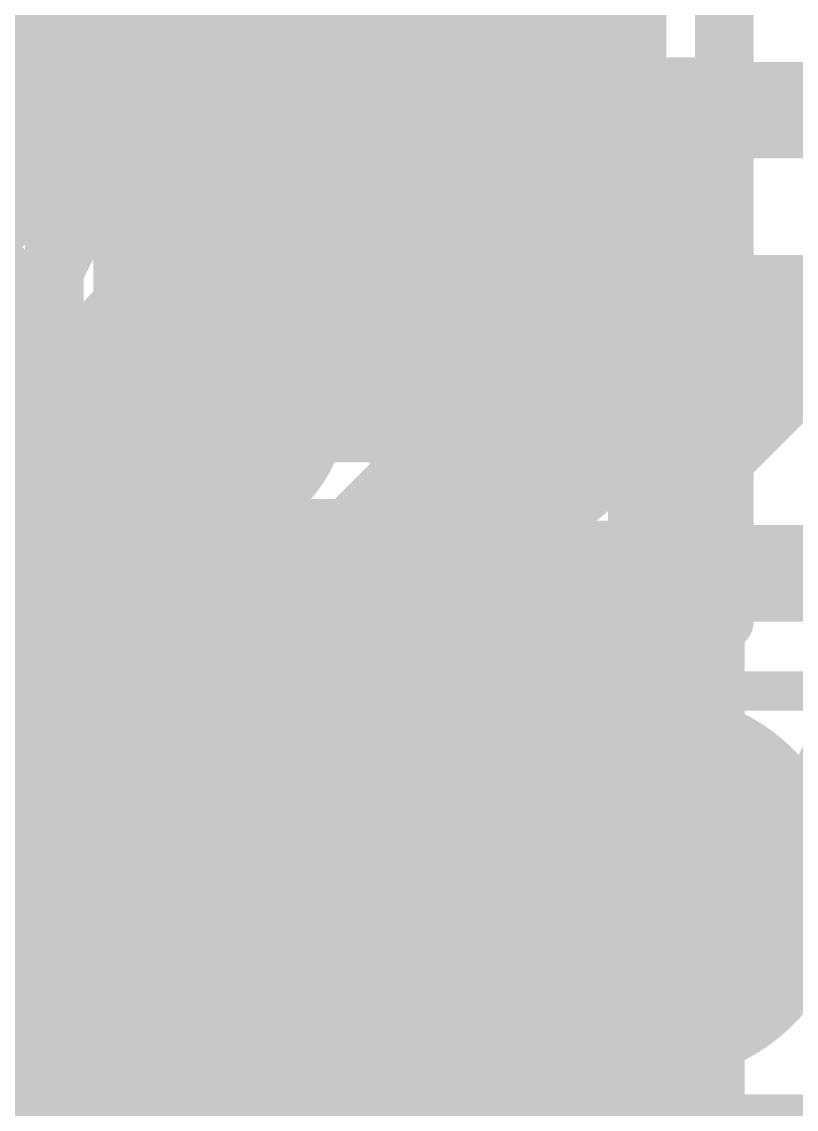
# Model space of a CAD drawing. Header units: inches. Extents: x -35 to 304, y -8 to 63.
# Drawn here: x 7.246 to 8.249, y 6.159 to 7.568 of the extents above; entities that cross this region are included whole.
import ezdxf

# ---------------------------------------------------------------- set-up
doc = ezdxf.new("R2010")
doc.units = ezdxf.units.IN
for name, color, linetype in [('Bottom Layer', 5, 'Continuous'), ('Bottom Overlay', 54, 'Continuous'), ('Bottom Paste', 16, 'Continuous'), ('Bottom Solder', 6, 'Continuous'), ('Drill Drawing', 1, 'Continuous'), ('Layer 2', 16, 'Continuous'), ('Layer 3', 76, 'Continuous'), ('Top Layer', 1, 'Continuous'), ('Top Overlay', 2, 'Continuous'), ('Top Paste', 8, 'Continuous'), ('Top Solder', 216, 'Continuous'), ('Via Holes', 16, 'Continuous')]:
    doc.layers.add(name, color=color, linetype=linetype)

# ---------------------------------------------------------------- blocks, each defined once
blk = doc.blocks.new('EYSHSNZWZ_12')
at = {"layer": 'Top Layer'}
for points in [[(-4.07499947, 0.1499997), (-3.52500057, 0.1499997), (-3.52500057, -0.1499997), (-4.07499947, -0.1499997)], [(-4.07499947, -0.4499991), (-3.52500057, -0.4499991), (-3.52500057, -0.7499985), (-4.07499947, -0.7499985)]]:
    blk.add_hatch(color=1, dxfattribs=at).paths.add_polyline_path(points)
at = {"layer": 'Top Paste'}
for points in [[(-4.07499947, 0.1499997), (-3.52500057, 0.1499997), (-3.52500057, -0.1499997), (-4.07499947, -0.1499997)], [(-4.01999704, -0.15017496), (-3.57999792, -0.15017496), (-3.57999792, 0.14982444), (-4.01999704, 0.14982444)], [(-4.07499947, -0.4499991), (-3.52500057, -0.4499991), (-3.52500057, -0.7499985), (-4.07499947, -0.7499985)], [(-4.01999704, -0.75000358), (-3.57999792, -0.75000358), (-3.57999792, -0.4500041799999999), (-4.01999704, -0.4500041799999999)]]:
    blk.add_hatch(color=8, dxfattribs=at).paths.add_polyline_path(points)
at = {"layer": 'Top Solder'}
for points in [[(-4.176599469999999, 0.2515997), (-3.42340057, 0.2515997), (-3.42340057, -0.2515997), (-4.176599469999999, -0.2515997)], [(-4.176599469999999, -0.3483991), (-3.42340057, -0.3483991), (-3.42340057, -0.8515985), (-4.176599469999999, -0.8515985)], [(-4.176599469999999, -1.02340156), (-3.42340057, -1.02340156), (-3.42340057, -1.52660096), (-4.176599469999999, -1.52660096)]]:
    blk.add_hatch(color=216, dxfattribs=at).paths.add_polyline_path(points)
at = {"layer": 'Top Overlay'}
blk.add_lwpolyline([(-4.318000000000001, -1.6764, 0.0762, 0.0762, 0), (-4.318000000000001, 1.6764, 0.0762, 0.0762, 0)], format="xyseb", dxfattribs=at)
blk = doc.blocks.new('WLP_6_0_83_1_24__B_16')
at = {"layer": 'Bottom Layer'}
h = blk.add_hatch(color=5, dxfattribs=at)
edge = h.paths.add_edge_path()
edge.add_arc((0, 0.1999996), 0.13999972, 0, 360)
h = blk.add_hatch(color=5, dxfattribs=at)
edge = h.paths.add_edge_path()
edge.add_arc((0.3999992, 0.1999996), 0.13999972, 0, 360)
h = blk.add_hatch(color=5, dxfattribs=at)
edge = h.paths.add_edge_path()
edge.add_arc((0, -0.1999996), 0.13999972, 0, 360)
h = blk.add_hatch(color=5, dxfattribs=at)
edge = h.paths.add_edge_path()
edge.add_arc((0.3999992, -0.1999996), 0.13999972, 0, 360)
at = {"layer": 'Bottom Paste'}
h = blk.add_hatch(color=16, dxfattribs=at)
edge = h.paths.add_edge_path()
edge.add_arc((0, 0.1999996), 0.13999972, 0, 360)
h = blk.add_hatch(color=16, dxfattribs=at)
edge = h.paths.add_edge_path()
edge.add_arc((0.3999992, 0.1999996), 0.13999972, 0, 360)
h = blk.add_hatch(color=16, dxfattribs=at)
edge = h.paths.add_edge_path()
edge.add_arc((0, -0.1999996), 0.13999972, 0, 360)
h = blk.add_hatch(color=16, dxfattribs=at)
edge = h.paths.add_edge_path()
edge.add_arc((0.3999992, -0.1999996), 0.13999972, 0, 360)
at = {"layer": 'Bottom Solder'}
h = blk.add_hatch(color=6, dxfattribs=at)
edge = h.paths.add_edge_path()
edge.add_arc((0, 0.1999996), 0.19500088, 0, 360)
h = blk.add_hatch(color=6, dxfattribs=at)
edge = h.paths.add_edge_path()
edge.add_arc((0.3999992, 0.1999996), 0.19500088, 0, 360)
h = blk.add_hatch(color=6, dxfattribs=at)
edge = h.paths.add_edge_path()
edge.add_arc((0, -0.1999996), 0.19500088, 0, 360)
h = blk.add_hatch(color=6, dxfattribs=at)
edge = h.paths.add_edge_path()
edge.add_arc((0.3999992, -0.1999996), 0.19500088, 0, 360)
at = {"layer": 'Bottom Overlay'}
for points in [[(0.6858, 0.4826, 0.0762, 0.0762, 0), (-0.6858, 0.4826, 0.0762, 0.0762, 0)], [(0.6858, -0.4826, 0.0762, 0.0762, 0), (0.6858, 0.4826, 0.0762, 0.0762, 0)]]:
    blk.add_lwpolyline(points, format="xyseb", dxfattribs=at)
blk.add_lwpolyline([(0.66675, 0.4826, 0.0381, 0.0381, 1), (0.70485, 0.4826, 0.0381, 0.0381, 1)], format="xyseb", close=True, dxfattribs=at)
blk.add_lwpolyline([(0.66675, 0.4826, 0.0381, 0.0381, 1), (0.70485, 0.4826, 0.0381, 0.0381, 1)], format="xyseb", close=True, dxfattribs=at)
blk = doc.blocks.new('R___0201_B_28')
at = {"layer": 'Bottom Layer'}
for points in [[(-0.40999791, 0.18499963), (-0.13999845, 0.18499963), (-0.13999845, -0.18499963), (-0.40999791, -0.18499963)], [(0.14000099, 0.18499963), (0.41000045, 0.18499963), (0.41000045, -0.18499963), (0.14000099, -0.18499963)]]:
    blk.add_hatch(color=5, dxfattribs=at).paths.add_polyline_path(points)
at = {"layer": 'Bottom Paste'}
for points in [[(-0.40999791, 0.18499963), (-0.13999845, 0.18499963), (-0.13999845, -0.18499963), (-0.40999791, -0.18499963)], [(0.14000099, 0.18499963), (0.41000045, 0.18499963), (0.41000045, -0.18499963), (0.14000099, -0.18499963)]]:
    blk.add_hatch(color=16, dxfattribs=at).paths.add_polyline_path(points)
at = {"layer": 'Bottom Solder'}
for points in [[(-0.46499907, 0.24000079), (-0.08499729, 0.24000079), (-0.08499729, -0.24000079), (-0.46499907, -0.24000079)], [(0.08499983, 0.24000079), (0.46500161, 0.24000079), (0.46500161, -0.24000079), (0.08499983, -0.24000079)]]:
    blk.add_hatch(color=6, dxfattribs=at).paths.add_polyline_path(points)
at = {"layer": 'Bottom Overlay'}
for points in [[(0.4826, 0.254, 0.0762, 0.0762, 0), (-0.4826, 0.254, 0.0762, 0.0762, 0)], [(-0.4826, -0.254, 0.0762, 0.0762, 0), (-0.4826, 0.254, 0.0762, 0.0762, 0)], [(0.4826, -0.254, 0.0762, 0.0762, 0), (0.4826, 0.254, 0.0762, 0.0762, 0)], [(0.4826, -0.254, 0.0762, 0.0762, 0), (-0.4826, -0.254, 0.0762, 0.0762, 0)]]:
    blk.add_lwpolyline(points, format="xyseb", dxfattribs=at)
for points in [[(-0.5016499999999999, 0.254, 0.0381, 0.0381, 1), (-0.46355, 0.254, 0.0381, 0.0381, 1)], [(-0.5016499999999999, 0.254, 0.0381, 0.0381, 1), (-0.46355, 0.254, 0.0381, 0.0381, 1)], [(0.46355, 0.254, 0.0381, 0.0381, 1), (0.5016499999999999, 0.254, 0.0381, 0.0381, 1)], [(0.46355, 0.254, 0.0381, 0.0381, 1), (0.5016499999999999, 0.254, 0.0381, 0.0381, 1)], [(-0.5016499999999999, -0.254, 0.0381, 0.0381, 1), (-0.46355, -0.254, 0.0381, 0.0381, 1)], [(-0.5016499999999999, -0.254, 0.0381, 0.0381, 1), (-0.46355, -0.254, 0.0381, 0.0381, 1)], [(0.46355, -0.254, 0.0381, 0.0381, 1), (0.5016499999999999, -0.254, 0.0381, 0.0381, 1)], [(0.46355, -0.254, 0.0381, 0.0381, 1), (0.5016499999999999, -0.254, 0.0381, 0.0381, 1)]]:
    blk.add_lwpolyline(points, format="xyseb", close=True, dxfattribs=at)

msp = doc.modelspace()

# ---------------------------------------------------------------- hatches: boundary and pattern name
at = {"layer": 'Bottom Layer'}
for points in [[(5.670069939999999, 5.1484149), (7.5716765, 5.1484149), (7.5716765, 6.8123943), (5.670069939999999, 6.8123943)], [(6.02813882, 6.06820224), (7.260978619999999, 6.06820224), (7.260978619999999, 6.81239176), (6.02813882, 6.81239176)]]:
    msp.add_hatch(color=5, dxfattribs=at).paths.add_polyline_path(points)
h = msp.add_hatch(color=5, dxfattribs=at)
edge = h.paths.add_edge_path()
edge.add_arc((8.06805854, 6.44719818), 0.1499997, 0, 360)
at = {"layer": 'Bottom Solder'}
h = msp.add_hatch(color=6, dxfattribs=at)
edge = h.paths.add_edge_path()
edge.add_arc((7.0783069, 7.463104199999999), 0.2515997, 0, 360)
h = msp.add_hatch(color=6, dxfattribs=at)
edge = h.paths.add_edge_path()
edge.add_arc((7.0916927, 6.500263859999999), 0.2515997, 0, 360)
h = msp.add_hatch(color=6, dxfattribs=at)
edge = h.paths.add_edge_path()
edge.add_arc((8.06805854, 6.44719818), 0.2515997, 0, 360)
at = {"layer": 'Layer 2'}
h = msp.add_hatch(color=16, dxfattribs=at)
edge = h.paths.add_edge_path()
edge.add_arc((7.556469519999999, 7.44821218), 0.1499997, 0, 360)
h = msp.add_hatch(color=16, dxfattribs=at)
edge = h.paths.add_edge_path()
edge.add_arc((7.53106952, 6.670413379999999), 0.1499997, 0, 360)
h = msp.add_hatch(color=16, dxfattribs=at)
edge = h.paths.add_edge_path()
edge.add_arc((8.06805854, 6.44719818), 0.1499997, 0, 360)
h = msp.add_hatch(color=16, dxfattribs=at)
edge = h.paths.add_edge_path()
edge.add_arc((7.629057639999999, 6.24620544), 0.1499997, 0, 360)
at = {"layer": 'Layer 3'}
h = msp.add_hatch(color=76, dxfattribs=at)
edge = h.paths.add_edge_path()
edge.add_arc((8.06805854, 6.44719818), 0.1499997, 0, 360)
at = {"layer": 'Top Layer'}
for points in [[(7.33881946, 7.12041248), (8.08106842, 7.12041248), (8.08106842, 7.59671836), (7.33881946, 7.59671836)], [(7.131418299999999, 6.52041368), (7.531066979999999, 6.52041368), (7.531066979999999, 6.820413079999999), (7.131418299999999, 6.820413079999999)], [(7.13151482, 6.19540798), (7.290493419999999, 6.19540798), (7.290493419999999, 6.69643822), (7.13151482, 6.69643822)], [(7.456665299999999, 5.84541122), (8.08106842, 5.84541122), (8.08106842, 6.409555379999999), (7.456665299999999, 6.409555379999999)]]:
    msp.add_hatch(color=1, dxfattribs=at).paths.add_polyline_path(points)
h = msp.add_hatch(color=1, dxfattribs=at)
edge = h.paths.add_edge_path()
edge.add_arc((7.556469519999999, 7.44821218), 0.1499997, 0, 360)
h = msp.add_hatch(color=1, dxfattribs=at)
edge = h.paths.add_edge_path()
edge.add_arc((7.53106952, 6.670413379999999), 0.1499997, 0, 360)
h = msp.add_hatch(color=1, dxfattribs=at)
edge = h.paths.add_edge_path()
edge.add_arc((7.629057639999999, 6.24620544), 0.1499997, 0, 360)
at = {"layer": 'Top Solder'}
h = msp.add_hatch(color=216, dxfattribs=at)
edge = h.paths.add_edge_path()
edge.add_arc((7.556469519999999, 7.44821218), 0.2515997, 0, 360)
h = msp.add_hatch(color=216, dxfattribs=at)
edge = h.paths.add_edge_path()
edge.add_arc((7.0916927, 7.0778497), 0.2515997, 0, 360)
h = msp.add_hatch(color=216, dxfattribs=at)
edge = h.paths.add_edge_path()
edge.add_arc((7.53106952, 6.670413379999999), 0.2515997, 0, 360)
h = msp.add_hatch(color=216, dxfattribs=at)
edge = h.paths.add_edge_path()
edge.add_arc((7.629057639999999, 6.24620544), 0.2515997, 0, 360)
at = {"layer": 'Via Holes'}
h = msp.add_hatch(color=7, dxfattribs=at)
edge = h.paths.add_edge_path()
edge.add_arc((7.556469519999999, 7.44821218), 0.07499858, 0, 360)
h = msp.add_hatch(color=7, dxfattribs=at)
edge = h.paths.add_edge_path()
edge.add_arc((7.53106952, 6.670413379999999), 0.07499858, 0, 360)
h = msp.add_hatch(color=7, dxfattribs=at)
edge = h.paths.add_edge_path()
edge.add_arc((8.06805854, 6.44719818), 0.07499858, 0, 360)
h = msp.add_hatch(color=7, dxfattribs=at)
edge = h.paths.add_edge_path()
edge.add_arc((7.629057639999999, 6.24620544), 0.07499858, 0, 360)

# ---------------------------------------------------------------- linework, layer by layer
at = {"layer": 'Bottom Layer'}
for points in [[(7.09245724, 7.477254539999999, 0.1499997, 0.1499997, 0), (7.47291368, 7.477254539999999, 0.1499997, 0.1499997, 0)], [(7.47291368, 7.477254539999999, 0.1499997, 0.1499997, 0), (7.473678219999999, 7.47801908, 0.1499997, 0.1499997, 0)], [(4.06801574, 7.07456294, 0.254, 0.254, 0), (7.47022128, 7.07456294, 0.254, 0.254, 0)], [(7.87367742, 6.456578399999999, 0.1778, 0.1778, 0), (7.87367742, 7.07801988, 0.1778, 0.1778, 0)], [(7.924477420000001, 7.07801988, 0.08999982, 0.08999982, 0), (7.95676082, 7.07801988, 0.08999982, 0.08999982, 0)], [(7.87367742, 6.456578399999999, 0.08999982, 0.08999982, 0), (7.883057639999999, 6.44719818, 0.08999982, 0.08999982, 0)], [(7.883057639999999, 6.44719818, 0.08999982, 0.08999982, 0), (8.06805854, 6.44719818, 0.08999982, 0.08999982, 0)]]:
    msp.add_lwpolyline(points, format="xyseb", dxfattribs=at)
for points in [[(7.43541312, 7.477254539999999, 0.07499858, 0.07499858, 1), (7.510414239999999, 7.477254539999999, 0.07499858, 0.07499858, 1)], [(7.43541312, 7.477254539999999, 0.07499858, 0.07499858, 1), (7.510414239999999, 7.477254539999999, 0.07499858, 0.07499858, 1)], [(7.436177659999999, 7.47801908, 0.07499858, 0.07499858, 1), (7.51117878, 7.47801908, 0.07499858, 0.07499858, 1)], [(7.40672128, 7.07456294, 0.127, 0.127, 1), (7.53372128, 7.07456294, 0.127, 0.127, 1)], [(7.82922742, 7.07801988, 0.08889999999999999, 0.08889999999999999, 1), (7.918127419999999, 7.07801988, 0.08889999999999999, 0.08889999999999999, 1)], [(7.901978099999999, 7.07801988, 0.04499863999999999, 0.04499863999999999, 1), (7.94697674, 7.07801988, 0.04499863999999999, 0.04499863999999999, 1)], [(7.9342615, 7.07801988, 0.04499863999999999, 0.04499863999999999, 1), (7.979260139999999, 7.07801988, 0.04499863999999999, 0.04499863999999999, 1)], [(7.82922742, 6.456578399999999, 0.08889999999999999, 0.08889999999999999, 1), (7.918127419999999, 6.456578399999999, 0.08889999999999999, 0.08889999999999999, 1)], [(7.851178099999998, 6.456578399999999, 0.04499863999999999, 0.04499863999999999, 1), (7.89617674, 6.456578399999999, 0.04499863999999999, 0.04499863999999999, 1)], [(7.860558319999999, 6.44719818, 0.04499863999999999, 0.04499863999999999, 1), (7.905556959999999, 6.44719818, 0.04499863999999999, 0.04499863999999999, 1)], [(7.860558319999999, 6.44719818, 0.04499863999999999, 0.04499863999999999, 1), (7.905556959999999, 6.44719818, 0.04499863999999999, 0.04499863999999999, 1)], [(8.04555922, 6.44719818, 0.04499863999999999, 0.04499863999999999, 1), (8.090557859999999, 6.44719818, 0.04499863999999999, 0.04499863999999999, 1)]]:
    msp.add_lwpolyline(points, format="xyseb", close=True, dxfattribs=at)
at = {"layer": 'Drill Drawing'}
for points in [[(7.0783069, 7.2091042, 0.0508, 0.0508, 0), (7.3323069, 7.7171042, 0.0508, 0.0508, 0)], [(7.30246952, 7.70221218, 0.0508, 0.0508, 0), (7.556469519999999, 7.19421218, 0.0508, 0.0508, 0)], [(7.556469519999999, 7.19421218, 0.0508, 0.0508, 0), (7.81046952, 7.70221218, 0.0508, 0.0508, 0)], [(6.8376927, 7.3318497, 0.0508, 0.0508, 0), (7.3456927, 7.3318497, 0.0508, 0.0508, 0)], [(7.0916927, 6.823849699999999, 0.0508, 0.0508, 0), (7.3456927, 7.3318497, 0.0508, 0.0508, 0)], [(8.26515238, 7.107516899999999, 0.0508, 0.0508, 0), (8.773152379999999, 7.107516899999999, 0.0508, 0.0508, 0)], [(8.26515238, 7.107516899999999, 0.0508, 0.0508, 0), (8.51915238, 6.599516899999999, 0.0508, 0.0508, 0)], [(7.27706952, 6.924413379999999, 0.0508, 0.0508, 0), (7.78506952, 6.924413379999999, 0.0508, 0.0508, 0)], [(7.27706952, 6.924413379999999, 0.0508, 0.0508, 0), (7.53106952, 6.416413380000001, 0.0508, 0.0508, 0)], [(7.53106952, 6.416413380000001, 0.0508, 0.0508, 0), (7.78506952, 6.924413379999999, 0.0508, 0.0508, 0)], [(6.8376927, 6.754263859999999, 0.0508, 0.0508, 0), (7.3456927, 6.754263859999999, 0.0508, 0.0508, 0)], [(7.0916927, 6.246263859999999, 0.0508, 0.0508, 0), (7.3456927, 6.754263859999999, 0.0508, 0.0508, 0)], [(7.81405854, 6.70119818, 0.0508, 0.0508, 0), (8.322058539999999, 6.70119818, 0.0508, 0.0508, 0)], [(7.81405854, 6.70119818, 0.0508, 0.0508, 0), (8.06805854, 6.19319818, 0.0508, 0.0508, 0)], [(8.06805854, 6.19319818, 0.0508, 0.0508, 0), (8.322058539999999, 6.70119818, 0.0508, 0.0508, 0)], [(7.375057640000001, 6.50020544, 0.0508, 0.0508, 0), (7.883057639999999, 6.50020544, 0.0508, 0.0508, 0)], [(7.375057640000001, 6.50020544, 0.0508, 0.0508, 0), (7.629057639999999, 5.992205439999999, 0.0508, 0.0508, 0)], [(7.629057639999999, 5.992205439999999, 0.0508, 0.0508, 0), (7.883057639999999, 6.50020544, 0.0508, 0.0508, 0)], [(7.79394174, 6.15312714, 0.0508, 0.0508, 0), (8.301941739999998, 6.15312714, 0.0508, 0.0508, 0)], [(7.79394174, 6.15312714, 0.0508, 0.0508, 0), (8.04794174, 5.64512714, 0.0508, 0.0508, 0)]]:
    msp.add_lwpolyline(points, format="xyseb", dxfattribs=at)
for points in [[(7.3329927, 7.3318497, 0.0254, 0.0254, 1), (7.3583927, 7.3318497, 0.0254, 0.0254, 1)], [(7.3329927, 7.3318497, 0.0254, 0.0254, 1), (7.3583927, 7.3318497, 0.0254, 0.0254, 1)], [(7.54376952, 7.19421218, 0.0254, 0.0254, 1), (7.56916952, 7.19421218, 0.0254, 0.0254, 1)], [(7.54376952, 7.19421218, 0.0254, 0.0254, 1), (7.56916952, 7.19421218, 0.0254, 0.0254, 1)], [(8.25245238, 7.107516899999999, 0.0254, 0.0254, 1), (8.27785238, 7.107516899999999, 0.0254, 0.0254, 1)], [(8.25245238, 7.107516899999999, 0.0254, 0.0254, 1), (8.27785238, 7.107516899999999, 0.0254, 0.0254, 1)], [(7.26436952, 6.924413379999999, 0.0254, 0.0254, 1), (7.289769519999999, 6.924413379999999, 0.0254, 0.0254, 1)], [(7.26436952, 6.924413379999999, 0.0254, 0.0254, 1), (7.289769519999999, 6.924413379999999, 0.0254, 0.0254, 1)], [(7.77236952, 6.924413379999999, 0.0254, 0.0254, 1), (7.79776952, 6.924413379999999, 0.0254, 0.0254, 1)], [(7.77236952, 6.924413379999999, 0.0254, 0.0254, 1), (7.79776952, 6.924413379999999, 0.0254, 0.0254, 1)], [(7.3329927, 6.754263859999999, 0.0254, 0.0254, 1), (7.3583927, 6.754263859999999, 0.0254, 0.0254, 1)], [(7.3329927, 6.754263859999999, 0.0254, 0.0254, 1), (7.3583927, 6.754263859999999, 0.0254, 0.0254, 1)], [(7.80135854, 6.70119818, 0.0254, 0.0254, 1), (7.826758539999999, 6.70119818, 0.0254, 0.0254, 1)], [(7.80135854, 6.70119818, 0.0254, 0.0254, 1), (7.826758539999999, 6.70119818, 0.0254, 0.0254, 1)], [(7.36235764, 6.50020544, 0.0254, 0.0254, 1), (7.38775764, 6.50020544, 0.0254, 0.0254, 1)], [(7.36235764, 6.50020544, 0.0254, 0.0254, 1), (7.38775764, 6.50020544, 0.0254, 0.0254, 1)], [(7.870357639999999, 6.50020544, 0.0254, 0.0254, 1), (7.895757639999999, 6.50020544, 0.0254, 0.0254, 1)], [(7.870357639999999, 6.50020544, 0.0254, 0.0254, 1), (7.895757639999999, 6.50020544, 0.0254, 0.0254, 1)], [(7.518369519999999, 6.416413380000001, 0.0254, 0.0254, 1), (7.54376952, 6.416413380000001, 0.0254, 0.0254, 1)], [(7.518369519999999, 6.416413380000001, 0.0254, 0.0254, 1), (7.54376952, 6.416413380000001, 0.0254, 0.0254, 1)], [(8.055358539999999, 6.19319818, 0.0254, 0.0254, 1), (8.08075854, 6.19319818, 0.0254, 0.0254, 1)], [(8.055358539999999, 6.19319818, 0.0254, 0.0254, 1), (8.08075854, 6.19319818, 0.0254, 0.0254, 1)], [(7.78124174, 6.15312714, 0.0254, 0.0254, 1), (7.80664174, 6.15312714, 0.0254, 0.0254, 1)], [(7.78124174, 6.15312714, 0.0254, 0.0254, 1), (7.80664174, 6.15312714, 0.0254, 0.0254, 1)]]:
    msp.add_lwpolyline(points, format="xyseb", close=True, dxfattribs=at)
at = {"layer": 'Layer 2'}
for points in [[(6.547497699999999, 8.471212419999999, 0.12500102, 0.12500102, 0), (7.52298724, 7.49572288, 0.12500102, 0.12500102, 0)], [(7.89397202, 7.25761566, 0.12500102, 0.12500102, 0), (7.89397202, 8.1867883, 0.12500102, 0.12500102, 0)], [(7.52298724, 7.430894459999999, 0.12500102, 0.12500102, 0), (7.52298724, 7.49572288, 0.12500102, 0.12500102, 0)], [(8.06805854, 6.946526619999999, 0.12500102, 0.12500102, 0), (8.5325839, 7.41105198, 0.12500102, 0.12500102, 0)], [(7.69626604, 7.05990968, 0.12500102, 0.12500102, 0), (7.89397202, 7.25761566, 0.12500102, 0.12500102, 0)], [(7.10963272, 7.05990968, 0.12500102, 0.12500102, 0), (7.69626604, 7.05990968, 0.12500102, 0.12500102, 0)], [(8.06805854, 6.44719818, 0.12500102, 0.12500102, 0), (8.06805854, 6.946526619999999, 0.12500102, 0.12500102, 0)], [(7.0916927, 6.471432319999999, 0.12500102, 0.12500102, 0), (7.32685606, 6.236268959999999, 0.12500102, 0.12500102, 0)], [(7.32685606, 6.236268959999999, 0.12500102, 0.12500102, 0), (7.61912116, 6.236268959999999, 0.12500102, 0.12500102, 0)], [(7.61912116, 6.236268959999999, 0.12500102, 0.12500102, 0), (7.629057639999999, 6.24620544, 0.12500102, 0.12500102, 0)]]:
    msp.add_lwpolyline(points, format="xyseb", dxfattribs=at)
for points in [[(7.491737619999999, 7.49572288, 0.06249923999999999, 0.06249923999999999, 1), (7.554236859999999, 7.49572288, 0.06249923999999999, 0.06249923999999999, 1)], [(7.491737619999999, 7.49572288, 0.06249923999999999, 0.06249923999999999, 1), (7.554236859999999, 7.49572288, 0.06249923999999999, 0.06249923999999999, 1)], [(7.491737619999999, 7.430894459999999, 0.06249923999999999, 0.06249923999999999, 1), (7.554236859999999, 7.430894459999999, 0.06249923999999999, 0.06249923999999999, 1)], [(7.862722399999999, 7.25761566, 0.06249923999999999, 0.06249923999999999, 1), (7.925221639999999, 7.25761566, 0.06249923999999999, 0.06249923999999999, 1)], [(7.862722399999999, 7.25761566, 0.06249923999999999, 0.06249923999999999, 1), (7.925221639999999, 7.25761566, 0.06249923999999999, 0.06249923999999999, 1)], [(7.66501642, 7.05990968, 0.06249923999999999, 0.06249923999999999, 1), (7.727515659999999, 7.05990968, 0.06249923999999999, 0.06249923999999999, 1)], [(7.66501642, 7.05990968, 0.06249923999999999, 0.06249923999999999, 1), (7.727515659999999, 7.05990968, 0.06249923999999999, 0.06249923999999999, 1)], [(8.03680892, 6.946526619999999, 0.06249923999999999, 0.06249923999999999, 1), (8.09930816, 6.946526619999999, 0.06249923999999999, 0.06249923999999999, 1)], [(8.03680892, 6.946526619999999, 0.06249923999999999, 0.06249923999999999, 1), (8.09930816, 6.946526619999999, 0.06249923999999999, 0.06249923999999999, 1)], [(8.03680892, 6.44719818, 0.06249923999999999, 0.06249923999999999, 1), (8.09930816, 6.44719818, 0.06249923999999999, 0.06249923999999999, 1)], [(7.295606439999999, 6.236268959999999, 0.06249923999999999, 0.06249923999999999, 1), (7.358105679999999, 6.236268959999999, 0.06249923999999999, 0.06249923999999999, 1)], [(7.295606439999999, 6.236268959999999, 0.06249923999999999, 0.06249923999999999, 1), (7.358105679999999, 6.236268959999999, 0.06249923999999999, 0.06249923999999999, 1)], [(7.587871539999999, 6.236268959999999, 0.06249923999999999, 0.06249923999999999, 1), (7.65037078, 6.236268959999999, 0.06249923999999999, 0.06249923999999999, 1)], [(7.587871539999999, 6.236268959999999, 0.06249923999999999, 0.06249923999999999, 1), (7.65037078, 6.236268959999999, 0.06249923999999999, 0.06249923999999999, 1)], [(7.59780802, 6.24620544, 0.06249923999999999, 0.06249923999999999, 1), (7.66030726, 6.24620544, 0.06249923999999999, 0.06249923999999999, 1)]]:
    msp.add_lwpolyline(points, format="xyseb", close=True, dxfattribs=at)
at = {"layer": 'Layer 3'}
for points in [[(7.530652959999999, 7.094202219999999, 0.12500102, 0.12500102, 0), (7.889966439999999, 7.453515700000001, 0.12500102, 0.12500102, 0)], [(7.889966439999999, 7.453515700000001, 0.12500102, 0.12500102, 0), (8.41137002, 7.453515700000001, 0.12500102, 0.12500102, 0)], [(7.630099039999999, 6.840093, 0.12500102, 0.12500102, 0), (7.9935197, 7.20351366, 0.12500102, 0.12500102, 0)], [(7.9935197, 7.20351366, 0.12500102, 0.12500102, 0), (8.51492328, 7.20351366, 0.12500102, 0.12500102, 0)], [(6.933577699999999, 7.094202219999999, 0.12500102, 0.12500102, 0), (7.530652959999999, 7.094202219999999, 0.12500102, 0.12500102, 0)], [(7.643825199999999, 6.500263859999999, 0.12500102, 0.12500102, 0), (7.99707824, 6.8535169, 0.12500102, 0.12500102, 0)], [(7.99707824, 6.8535169, 0.12500102, 0.12500102, 0), (8.51915238, 6.8535169, 0.12500102, 0.12500102, 0)], [(6.575249739999999, 6.840093, 0.12500102, 0.12500102, 0), (7.630099039999999, 6.840093, 0.12500102, 0.12500102, 0)], [(7.0916927, 6.500263859999999, 0.12500102, 0.12500102, 0), (7.643825199999999, 6.500263859999999, 0.12500102, 0.12500102, 0)]]:
    msp.add_lwpolyline(points, format="xyseb", dxfattribs=at)
for points in [[(7.85871682, 7.453515700000001, 0.06249923999999999, 0.06249923999999999, 1), (7.921216059999999, 7.453515700000001, 0.06249923999999999, 0.06249923999999999, 1)], [(7.85871682, 7.453515700000001, 0.06249923999999999, 0.06249923999999999, 1), (7.921216059999999, 7.453515700000001, 0.06249923999999999, 0.06249923999999999, 1)], [(7.96227008, 7.20351366, 0.06249923999999999, 0.06249923999999999, 1), (8.024769319999999, 7.20351366, 0.06249923999999999, 0.06249923999999999, 1)], [(7.96227008, 7.20351366, 0.06249923999999999, 0.06249923999999999, 1), (8.024769319999999, 7.20351366, 0.06249923999999999, 0.06249923999999999, 1)], [(7.49940334, 7.094202219999999, 0.06249923999999999, 0.06249923999999999, 1), (7.56190258, 7.094202219999999, 0.06249923999999999, 0.06249923999999999, 1)], [(7.49940334, 7.094202219999999, 0.06249923999999999, 0.06249923999999999, 1), (7.56190258, 7.094202219999999, 0.06249923999999999, 0.06249923999999999, 1)], [(7.965828619999999, 6.8535169, 0.06249923999999999, 0.06249923999999999, 1), (8.02832786, 6.8535169, 0.06249923999999999, 0.06249923999999999, 1)], [(7.965828619999999, 6.8535169, 0.06249923999999999, 0.06249923999999999, 1), (8.02832786, 6.8535169, 0.06249923999999999, 0.06249923999999999, 1)], [(7.598849420000001, 6.840093, 0.06249923999999999, 0.06249923999999999, 1), (7.66134866, 6.840093, 0.06249923999999999, 0.06249923999999999, 1)], [(7.598849420000001, 6.840093, 0.06249923999999999, 0.06249923999999999, 1), (7.66134866, 6.840093, 0.06249923999999999, 0.06249923999999999, 1)], [(7.61257558, 6.500263859999999, 0.06249923999999999, 0.06249923999999999, 1), (7.67507482, 6.500263859999999, 0.06249923999999999, 0.06249923999999999, 1)], [(7.61257558, 6.500263859999999, 0.06249923999999999, 0.06249923999999999, 1), (7.67507482, 6.500263859999999, 0.06249923999999999, 0.06249923999999999, 1)]]:
    msp.add_lwpolyline(points, format="xyseb", close=True, dxfattribs=at)
at = {"layer": 'Top Layer'}
msp.add_lwpolyline([(7.5188064, 6.658150259999999, 0.127, 0.127, 0), (7.53106952, 6.670413379999999, 0.127, 0.127, 0)], format="xyseb", dxfattribs=at)
for points in [[(7.487056399999999, 6.658150259999999, 0.0635, 0.0635, 1), (7.550556399999999, 6.658150259999999, 0.0635, 0.0635, 1)], [(7.499319519999999, 6.670413379999999, 0.0635, 0.0635, 1), (7.562819519999999, 6.670413379999999, 0.0635, 0.0635, 1)]]:
    msp.add_lwpolyline(points, format="xyseb", close=True, dxfattribs=at)

# ---------------------------------------------------------------- block references
msp.add_blockref('EYSHSNZWZ_12', (11.60607026, 7.27041218))
at = {"rotation": 270}
for name, p in [('WLP_6_0_83_1_24__B_16', (7.673677819999999, 7.47801908)), ('R___0201_B_28', (7.883057639999999, 6.172199999999999))]:
    msp.add_blockref(name, p, dxfattribs=at)

doc.saveas('drawing.dxf')
